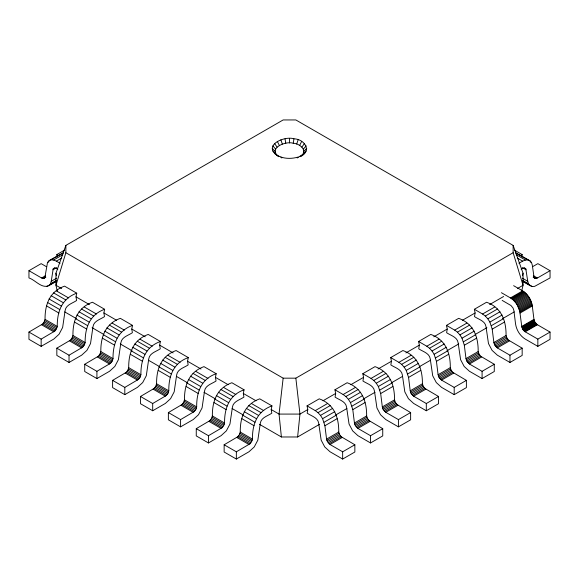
<?xml version="1.0" encoding="UTF-8"?>
<svg xmlns="http://www.w3.org/2000/svg" width="579" height="579" viewBox="0 0 579 579"><rect width="100%" height="100%" fill="white"/><g stroke="black" fill="none" stroke-linecap="round" stroke-linejoin="round"><path stroke-width="0.87" d="M259.486 424.335L281.387 436.979L297.613 436.979L299.958 414.079L295.855 378.167L513.132 252.726L513.132 245.387L295.855 119.947L283.145 119.947L65.868 245.387L55.96 273.208L55.96 285.281L57.328 291.273M65.868 245.387L65.868 252.726L283.145 378.167L279.042 414.079L281.387 436.979M45.046 319.369C44.901 304.503 49.685 291.483 64.559 286.142L76.754 293.184L76.008 296.853L76.616 300.508C72.585 303.302 65.876 304.793 65.109 310.568L62.641 327.446L59.044 334.264L53.804 339.055L41.152 346.358L28.95 339.316L28.95 332.071L42.578 324.045L44.221 321.888L45.046 319.369L57.249 326.411L56.424 328.93L54.773 331.087L41.152 339.113L28.95 332.071M57.249 326.411C57.097 311.545 61.881 298.525 76.754 293.184M72.932 335.465C72.788 320.6 77.564 307.579 92.445 302.245L104.64 309.287L103.894 312.95L104.502 316.612C100.471 319.398 93.762 320.896 92.995 326.665L90.527 343.55L86.93 350.367L81.682 355.151L69.031 362.461L56.836 355.412L56.836 348.167L70.457 340.141L72.107 337.984L72.932 335.465L85.127 342.507L84.302 345.026L82.659 347.183L69.031 355.216L56.836 348.167M85.127 342.507C84.983 327.649 89.767 314.621 104.64 309.287M100.818 351.569C100.674 336.703 105.45 323.683 120.323 318.341L132.526 325.384L131.773 329.053L132.388 332.708C128.357 335.494 121.648 336.992 120.873 342.768L118.413 359.646L114.816 366.464L109.569 371.255L96.917 378.557L84.722 371.515L84.722 364.271L98.343 356.244L99.993 354.08L100.818 351.569L113.014 358.611L112.188 361.13L110.546 363.286L96.917 371.313L84.722 364.271M113.014 358.611C112.869 343.745 117.653 330.725 132.526 325.384M128.697 367.665C128.552 352.799 133.336 339.779 148.21 334.438L160.412 341.487L159.659 345.149L160.274 348.811C156.236 351.598 149.534 353.089 148.76 358.864L146.299 375.742L142.695 382.56L137.455 387.351L124.803 394.654L112.608 387.612L112.608 380.367L126.229 372.34L127.872 370.184L128.697 367.665L140.9 374.707L140.075 377.226L138.432 379.383L124.803 387.409L112.608 380.367M140.9 374.707C140.755 359.841 145.539 346.821 160.412 341.487M156.583 383.768C156.439 368.903 161.223 355.875 176.096 350.541L188.298 357.583L187.545 361.253L188.161 364.908C184.122 367.694 177.42 369.192 176.646 374.968L174.185 391.845L170.581 398.663L165.341 403.454L152.69 410.757L140.487 403.715L140.487 396.47L154.115 388.437L155.758 386.28L156.583 383.768L168.786 390.811L167.961 393.322L166.318 395.486L152.69 403.512L140.487 396.47M168.786 390.811C168.641 375.945 173.425 362.924 188.298 357.583M184.469 399.865C184.325 384.999 189.109 371.979 203.982 366.637L216.184 373.687L215.431 377.349L216.047 381.004C212.008 383.797 205.299 385.288 204.532 391.064L202.071 407.942L198.467 414.759L193.227 419.551L180.576 426.853L168.373 419.811L168.373 412.566L182.001 404.54L183.644 402.383L184.469 399.865L196.672 406.907L195.847 409.425L194.197 411.582L180.576 419.609L168.373 412.566M196.672 406.907C196.527 392.041 201.304 379.021 216.184 373.687M212.355 415.961C212.211 401.095 216.995 388.075 231.868 382.741L244.063 389.783L243.318 393.452L243.925 397.107C239.894 399.894 233.185 401.392 232.418 407.16L229.95 424.045L226.353 430.863L221.113 435.647L208.462 442.957L196.259 435.907L196.259 428.663L209.887 420.636L211.53 418.479L212.355 415.961L224.558 423.01L223.733 425.522L222.083 427.686L208.462 435.712L196.259 428.663M224.558 423.01C224.413 408.144 229.19 395.124 244.063 389.783M240.242 432.064C240.097 417.198 244.874 404.178 259.754 398.837L271.949 405.879L271.204 409.548L271.812 413.203C267.78 415.997 261.071 417.488 260.304 423.263L257.836 440.141L254.239 446.959L248.992 451.75L236.348 459.053L224.145 452.011L224.145 444.766L237.774 436.74L239.417 434.576L240.242 432.064L252.437 439.106L251.612 441.625L249.969 443.782L236.348 451.808L224.145 444.766M252.437 439.106C252.292 424.241 257.076 411.22 271.949 405.879M46.356 266.658L41.152 263.648L28.95 270.69L28.95 277.934C35.377 279.968 41.594 288.928 48.933 285.642L50.445 283.848L51.249 281.264L53.196 268.888L54.477 267.939L55.374 267.983L57.82 269.235M307.796 409.548L307.188 413.203C311.22 415.997 317.929 417.488 318.696 423.263L321.164 440.141L324.761 446.959L330.008 451.75L342.652 459.053L354.855 452.011L354.855 444.766L341.226 436.74L339.584 434.576L338.758 432.064C338.903 417.198 334.126 404.178 319.246 398.837L307.051 405.879L307.796 409.548L299.958 414.079L279.042 414.079L271.204 409.548M335.682 393.452L335.075 397.107C339.106 399.894 345.815 401.392 346.582 407.16L349.05 424.045L352.647 430.863L357.887 435.647L370.538 442.957L382.741 435.907L382.741 428.663L369.113 420.636L367.47 418.479L366.645 415.961C366.789 401.095 362.005 388.075 347.132 382.741L334.937 389.783L335.682 393.452L322.988 400.777M363.569 377.349L362.953 381.004C366.992 383.797 373.701 385.288 374.468 391.064L376.929 407.942L380.533 414.759L385.773 419.551L398.424 426.853L410.627 419.811L410.627 412.566L396.999 404.54L395.356 402.383L394.531 399.865C394.675 384.999 389.891 371.979 375.018 366.637L362.816 373.687L363.569 377.349L350.874 384.68M391.455 361.253L390.839 364.908C394.878 367.694 401.58 369.192 402.354 374.968L404.815 391.845L408.419 398.663L413.659 403.454L426.31 410.757L438.513 403.715L438.513 396.47L424.885 388.437L423.242 386.28L422.417 383.768C422.561 368.903 417.777 355.875 402.904 350.541L390.702 357.583L391.455 361.253L378.007 369.011M419.341 345.149L418.726 348.811C422.764 351.598 429.466 353.089 430.24 358.864L432.701 375.742L436.305 382.56L441.545 387.351L454.197 394.654L466.392 387.612L466.392 380.367L452.771 372.34L451.128 370.184L450.303 367.665C450.448 352.799 445.664 339.779 430.79 334.438L418.588 341.487L419.341 345.149L405.893 352.915M447.227 329.053L446.612 332.708C450.643 335.494 457.352 336.992 458.127 342.768L460.587 359.646L464.184 366.464L469.431 371.255L482.083 378.557L494.278 371.515L494.278 364.271L480.657 356.244L479.007 354.08L478.182 351.569C478.326 336.703 473.55 323.683 458.677 318.341L446.474 325.384L447.227 329.053L433.78 336.812M475.106 312.95L474.498 316.612C478.529 319.398 485.238 320.896 486.005 326.665L488.473 343.55L492.07 350.367L497.318 355.151L509.969 362.461L522.164 355.412L522.164 348.167L508.543 340.141L506.893 337.984L506.068 335.465C506.212 320.6 501.436 307.579 486.555 302.245L474.36 309.287L475.106 312.95L462.411 320.281M278.774 156.685C267.527 148.188 285.773 140.726 293.213 143.252L293.966 138.815C304.597 139.025 312.385 151.133 300.226 156.685M522.504 275.785L523.04 273.208L513.132 245.387M277.066 155.404C262.728 145.242 284.593 135.645 293.966 138.815M301.934 155.404C307.507 149.614 298.952 143.368 293.213 143.252M521.672 291.273L523.04 285.281L523.04 273.208M65.868 252.726L55.96 285.281L61.671 288.574M49.02 260.745L63.306 252.835L49.02 260.745L47.507 262.54L45.046 276.574L44.221 278.137L41.601 278L28.95 270.69M296.68 144.077L298.127 139.814M299.654 145.394L301.702 141.392M301.934 147.109L304.438 143.454M303.367 149.107L306.168 145.857M303.859 151.257L306.754 148.441M297.165 157.98L304.438 153.421M303.367 153.399L306.168 151.018M300.335 156.569L301.702 155.483M56.836 257.011L56.836 254.594L64.457 250.193M47.507 262.54L49.034 261.657M51.111 259.877L53.623 260.014L62.771 254.731M53.623 260.014L56.351 261.143L61.692 258.06M53.196 268.888L54.715 268.005M52.906 269.807L56.72 267.607M41.601 278L45.415 275.792M42.578 278.398L45.625 276.639M43.476 278.448L45.763 277.124M44.221 278.137L45.748 277.261M51.249 281.264L56.583 278.181M50.445 283.848L56.547 280.323M46.841 286.504L55.989 281.22M48.933 285.642L56.561 281.235M520.68 255.455L522.164 254.594L522.164 257.011M518.922 263.293C522.157 261.433 526.224 258.408 529.98 260.745L531.493 262.54L532.296 265.124L533.954 276.574L534.779 278.137L537.399 278L550.05 270.69L550.05 277.934L534.67 286.366L532.159 286.504L530.067 285.642L522.439 281.235M521.18 269.235L523.626 267.983L524.523 267.939L525.804 268.888L527.751 281.264L528.555 283.848L530.067 285.642M532.644 266.658L537.848 263.648L550.05 270.69M489.639 304.561L503.621 296.491M517.597 288.422L523.04 285.281L513.132 252.726M307.051 405.879L315.251 410.62L327.453 403.577M334.937 389.783L343.137 394.516L355.34 387.474M362.816 373.687L371.023 378.42L383.226 371.378M390.702 357.583L398.909 362.324L411.112 355.274M418.588 341.487L426.795 346.22L438.991 339.178M446.474 325.384L454.681 330.124L466.877 323.082M474.36 309.287L482.56 314.021L494.763 306.979M501.421 292.713L510.446 297.924L522.649 290.882C527.896 294.132 531.384 299.936 532.296 305.994L533.954 319.369L534.779 321.888L536.907 324.443L550.05 332.071L550.05 339.316L537.848 346.358L525.196 339.055C519.956 335.798 516.461 329.994 515.556 323.936L513.891 310.568L513.066 308.05L510.939 305.495L502.174 300.392M510.446 297.924L511.214 298.402L523.416 291.36M511.214 298.402L511.981 298.945L524.176 291.903M511.981 298.945L512.733 299.553L524.929 292.511M315.251 410.62L317.987 412.646L330.182 405.604M343.137 394.516L345.866 396.543L358.068 389.501M371.023 378.42L373.752 380.446L385.954 373.404M398.909 362.324L401.638 364.343L413.84 357.301M426.795 346.22L429.524 348.247L441.726 341.205M454.681 330.124L457.41 332.151L469.605 325.101M482.56 314.021L485.296 316.047L497.491 309.005M512.733 299.553L513.472 300.226L525.674 293.184M513.472 300.226L514.195 300.95L526.391 293.908M514.195 300.95L514.89 301.724L527.093 294.682M514.89 301.724L515.563 302.542L527.759 295.5M317.987 412.646L320.498 415.411L332.693 408.361M345.866 396.543L348.377 399.307L360.579 392.265M373.752 380.446L376.263 383.211L388.466 376.169M401.638 364.343L404.149 367.108L416.352 360.066M429.524 348.247L432.035 351.012L444.238 343.969M457.41 332.151L459.921 334.915L472.117 327.866M485.296 316.047L487.808 318.812L500.003 311.77M515.563 302.542L516.2 303.403L528.395 296.361M516.2 303.403L516.801 304.308L529.003 297.259M550.05 332.071L537.848 339.113L525.196 331.81L522.931 329.531L521.751 326.411L519.739 311.111L517.365 305.234L529.561 298.192M354.855 444.766L342.652 451.808L330.008 444.506L327.388 441.625L326.563 439.106L324.899 425.731L322.59 418.689L334.785 411.647M382.741 428.663L370.538 435.712L357.887 428.402L355.267 425.522L354.442 423.01L352.785 409.635L350.476 402.593L362.671 395.544M410.627 412.566L398.424 419.609L385.773 412.306L383.153 409.425L382.328 406.907L380.671 393.539L378.362 386.49L390.557 379.448M438.513 396.47L426.31 403.512L413.659 396.21L411.039 393.322L410.214 390.811L408.557 377.436L406.241 370.394L418.443 363.351M466.392 380.367L454.197 387.409L441.545 380.106L438.925 377.226L438.1 374.707L436.436 361.339L434.127 354.29L446.329 347.248M494.278 364.271L482.083 371.313L469.431 364.01L466.812 361.13L465.986 358.611L464.322 345.236L462.013 338.194L474.215 331.152M522.164 348.167L509.969 355.216L497.318 347.907L494.698 345.026L493.873 342.507L492.208 329.14L489.899 322.09L502.102 315.048M517.887 306.19L530.082 299.14M518.357 307.159L530.559 300.117M518.784 308.144L530.986 301.102M297.613 436.979L319.514 424.335M335.943 414.854L346.886 408.528M364.097 398.598L375.047 392.272M391.469 382.791L402.419 376.466M419.623 366.536L430.573 360.21M446.995 350.729L458.727 343.955M475.156 334.474L486.888 327.7M502.529 318.674L514.261 311.9M519.16 309.135L531.356 302.093M324.095 422.229L336.298 415.179M351.981 406.125L364.184 399.083M379.867 390.029L392.07 382.987M407.754 373.925L419.949 366.883M435.64 357.829L447.835 350.787M463.518 341.726L475.721 334.684M491.405 325.63L503.607 318.588M519.479 310.127L531.674 303.085M519.739 311.111L531.942 304.069M519.949 312.081L532.144 305.039M324.899 425.731L337.101 418.689M352.785 409.635L364.98 402.593M380.671 393.539L392.866 386.49M408.557 377.436L420.752 370.394M436.436 361.339L448.638 354.297M464.322 345.236L476.524 338.194M492.208 329.14L504.41 322.098M520.094 313.044L532.296 305.994M326.563 439.106L338.758 432.064M354.442 423.01L366.645 415.961M382.328 406.907L394.531 399.865M410.214 390.811L422.417 383.768M438.1 374.707L450.303 367.665M465.986 358.611L478.182 351.569M493.873 342.507L506.068 335.465M521.751 326.411L533.954 319.369M521.867 327.034L534.062 319.984M326.846 440.358L339.048 433.316M354.732 424.262L366.934 417.22M382.618 408.159L394.813 401.117M410.504 392.063L422.699 385.021M438.39 375.959L450.585 368.917M466.269 359.863L478.471 352.821M494.155 343.767L506.357 336.717M522.041 327.663L534.243 320.621M522.28 328.3L534.482 321.258M327.388 441.625L339.584 434.576M355.267 425.522L367.47 418.479M383.153 409.425L395.356 402.383M411.039 393.322L423.242 386.28M438.925 377.226L451.128 370.184M466.812 361.13L479.007 354.08M494.698 345.026L506.893 337.984M522.576 328.93L534.779 321.888M522.931 329.531L535.134 322.489M328.134 442.797L340.329 435.748M356.02 426.694L368.215 419.652M383.906 410.598L396.101 403.556M411.785 394.494L423.987 387.452M439.671 378.398L451.873 371.356M467.557 362.295L479.759 355.253M495.443 346.199L507.645 339.156M523.329 330.102L535.524 323.053M523.763 330.623L535.959 323.581M329.031 443.782L341.226 436.74M356.917 427.686L369.113 420.636M384.803 411.582L396.999 404.54M412.682 395.486L424.885 388.437M440.568 379.383L452.771 372.34M468.454 363.286L480.657 356.244M496.341 347.183L508.543 340.141M524.227 331.087L536.422 324.045M524.704 331.485L536.907 324.443M330.008 444.506L342.203 437.463M357.887 428.402L370.09 421.36M385.773 412.306L397.976 405.264M413.659 396.21L425.862 389.16M441.545 380.106L453.748 373.064M469.431 364.01L481.627 356.968M497.318 347.907L509.513 340.865M525.196 331.81L537.399 324.768M298.127 157.061C290.332 159.348 280.953 158.899 274.562 153.421M283.145 378.167L295.855 378.167M514.543 250.193L522.164 254.594M529.98 260.745L515.694 252.835L527.889 259.877M529.966 261.657L531.493 262.54M516.229 254.731L525.377 260.014M517.308 258.06L522.649 261.143M524.284 268.005L525.804 268.888M522.28 267.607L526.094 269.807M533.585 275.792L537.399 278M533.375 276.639L536.422 278.398M533.237 277.124L535.524 278.448M533.252 277.261L534.779 278.137M522.417 278.181L527.751 281.264M522.453 280.323L528.555 283.848M523.011 281.22L532.159 286.504M513.616 285.671L522.649 290.882M56.836 254.594L58.32 255.455M56.351 261.143L60.078 263.293M76.008 296.853L89.448 304.612M103.894 312.95L116.589 320.281M131.773 329.053L145.22 336.812M159.659 345.149L173.107 352.915M187.545 361.253L200.993 369.011M215.431 377.349L228.126 384.68M243.318 393.452L256.012 400.777M56.351 290.882L68.554 297.924M84.237 306.979L96.44 314.021M112.123 323.082L124.319 330.124M140.009 339.178L152.205 346.22M167.888 355.274L180.091 362.324M195.774 371.378L207.977 378.42M223.66 387.474L235.863 394.516M251.547 403.577L263.749 410.62M53.623 292.909L65.825 299.951M81.509 309.005L93.704 316.047M109.395 325.101L121.59 332.151M137.274 341.205L149.476 348.247M165.16 357.301L177.362 364.343M193.046 373.404L205.248 380.446M220.932 389.501L233.134 396.543M248.818 405.604L261.013 412.646M51.111 295.666L63.306 302.716M78.997 311.77L91.192 318.812M106.883 327.866L119.079 334.915M134.762 343.969L146.965 351.012M162.648 360.066L174.851 367.108M190.534 376.169L202.737 383.211M218.421 392.265L230.623 399.307M246.307 408.361L258.502 415.411M49.02 298.952L61.215 305.994M76.898 315.048L89.101 322.09M104.785 331.152L116.987 338.194M132.671 347.248L144.873 354.29M160.557 363.351L172.759 370.394M188.443 379.448L200.638 386.49M216.329 395.544L228.524 402.593M244.215 411.647L256.41 418.689M64.739 311.9L76.471 318.674M92.112 327.7L103.844 334.474M120.273 343.955L132.005 350.729M148.427 360.21L159.377 366.536M176.581 376.466L187.531 382.791M203.953 392.272L214.903 398.598M232.114 408.528L243.057 414.854M47.507 302.484L59.709 309.533M75.393 318.588L87.595 325.63M103.279 334.684L115.482 341.726M131.165 350.787L143.36 357.829M159.051 366.883L171.246 373.925M186.93 382.987L199.133 390.029M214.816 399.083L227.019 406.125M242.702 415.179L254.905 422.229M46.704 305.994L58.906 313.044M74.59 322.098L86.792 329.14M102.476 338.194L114.678 345.236M130.362 354.297L142.564 361.339M158.248 370.394L170.443 377.436M186.134 386.49L198.329 393.539M214.02 402.593L226.215 409.635M241.899 418.689L254.101 425.731M44.757 320.621L56.959 327.663M72.643 336.717L84.845 343.767M100.529 352.821L112.731 359.863M128.415 368.917L140.61 375.959M156.301 385.021L168.496 392.063M184.187 401.117L196.382 408.159M212.066 417.22L224.268 424.262M239.952 433.316L252.154 440.358M44.221 321.888L56.424 328.93M72.107 337.984L84.302 345.026M99.993 354.08L112.188 361.13M127.872 370.184L140.075 377.226M155.758 386.28L167.961 393.322M183.644 402.383L195.847 409.425M211.53 418.479L223.733 425.522M239.417 434.576L251.612 441.625M43.476 323.053L55.671 330.102M71.355 339.156L83.557 346.199M99.241 355.253L111.443 362.295M127.127 371.356L139.329 378.398M155.013 387.452L167.215 394.494M182.899 403.556L195.094 410.598M210.785 419.652L222.98 426.694M238.671 435.748L250.866 442.797M42.578 324.045L54.773 331.087M70.457 340.141L82.659 347.183M98.343 356.244L110.546 363.286M126.229 372.34L138.432 379.383M154.115 388.437L166.318 395.486M182.001 404.54L194.197 411.582M209.887 420.636L222.083 427.686M237.774 436.74L249.969 443.782M41.601 324.768L53.804 331.81M69.487 340.865L81.682 347.907M97.373 356.968L109.569 364.01M125.252 373.064L137.455 380.106M153.138 389.16L165.341 396.21M181.024 405.264L193.227 412.306M208.91 421.36L221.113 428.402M236.797 437.463L248.992 444.506M277.298 155.483L278.665 156.569M272.832 151.018L275.633 153.399M280.873 157.061L281.835 157.98M272.246 148.441L275.141 151.257M272.832 145.857L275.633 149.107M274.562 143.454L277.066 147.109M487.808 318.812L489.899 322.09M459.921 334.915L462.013 338.194M432.035 351.012L434.127 354.29M404.149 367.108L406.241 370.394M376.263 383.211L378.362 386.49M348.377 399.307L350.476 402.593M320.498 415.411L322.59 418.689M516.801 304.308L517.365 305.234M277.298 141.392L279.346 145.394M280.873 139.814L282.32 144.077M55.96 273.208L56.496 275.785M285.034 138.815L285.787 143.252M537.848 339.113L537.848 346.358M509.969 355.216L509.969 362.461M482.083 371.313L482.083 378.557M454.197 387.409L454.197 394.654M426.31 403.512L426.31 410.757M398.424 419.609L398.424 426.853M370.538 435.712L370.538 442.957M342.652 451.808L342.652 459.053M289.5 138.475L289.5 142.97M236.348 451.808L236.348 459.053M208.462 435.712L208.462 442.957M180.576 419.609L180.576 426.853M152.69 403.512L152.69 410.757M124.803 387.409L124.803 394.654M96.917 371.313L96.917 378.557M69.031 355.216L69.031 362.461M41.152 339.113L41.152 346.358"/></g></svg>
